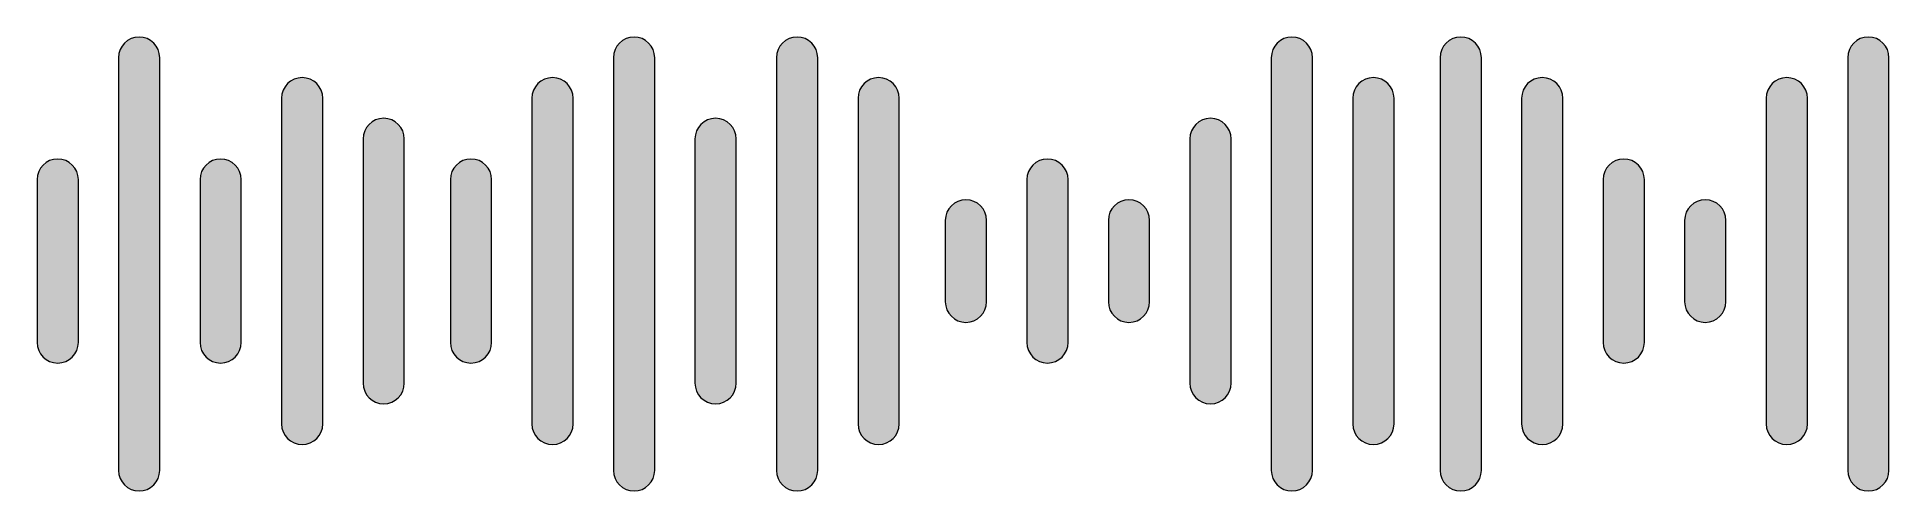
# Model space of a CAD drawing. Header units: millimetres. Extents: x 4 to 116, y -31 to -4.
import ezdxf

# ---------------------------------------------------------------- set-up
doc = ezdxf.new("R2010")
doc.units = ezdxf.units.MM
doc.header["$MEASUREMENT"] = 0
doc.layers.add('Layer 2', color=7, linetype='Continuous', lineweight=0)

msp = doc.modelspace()

# ---------------------------------------------------------------- hatches: boundary and pattern name
at = {"layer": 'Layer 2', "true_color": 0x000000, "transparency": 33554687}
h = msp.add_hatch(color=18, dxfattribs=at)
h.dxf.hatch_style = 2
edge = h.paths.add_edge_path()
edge.add_spline(control_points=[(10.05, -31.41), (9.36, -31.41), (8.8, -30.85), (8.8, -30.16), (8.8, -30.16), (8.8, -5.12), (8.8, -5.12), (8.8, -4.42), (9.36, -3.87), (10.05, -3.87), (10.74, -3.87), (11.3, -4.42), (11.3, -5.12), (11.3, -5.12), (11.3, -30.16), (11.3, -30.16), (11.3, -30.85), (10.74, -31.41), (10.05, -31.41)], knot_values=[0, 0, 0, 0, 1, 1, 1, 2, 2, 2, 3, 3, 3, 4, 4, 4, 5, 5, 5, 6, 6, 6, 6], degree=3, periodic=0)
h = msp.add_hatch(color=18, dxfattribs=at)
h.dxf.hatch_style = 2
edge = h.paths.add_edge_path()
edge.add_spline(control_points=[(40.04, -31.41), (39.35, -31.41), (38.79, -30.85), (38.79, -30.16), (38.79, -30.16), (38.79, -5.12), (38.79, -5.12), (38.79, -4.42), (39.35, -3.87), (40.04, -3.87), (40.73, -3.87), (41.29, -4.42), (41.29, -5.12), (41.29, -5.12), (41.29, -30.16), (41.29, -30.16), (41.29, -30.85), (40.73, -31.41), (40.04, -31.41)], knot_values=[0, 0, 0, 0, 1, 1, 1, 2, 2, 2, 3, 3, 3, 4, 4, 4, 5, 5, 5, 6, 6, 6, 6], degree=3, periodic=0)
h = msp.add_hatch(color=18, dxfattribs=at)
h.dxf.hatch_style = 2
edge = h.paths.add_edge_path()
edge.add_spline(control_points=[(49.92, -31.41), (49.23, -31.41), (48.67, -30.85), (48.67, -30.16), (48.67, -30.16), (48.67, -5.12), (48.67, -5.12), (48.67, -4.42), (49.23, -3.87), (49.92, -3.87), (50.61, -3.87), (51.17, -4.42), (51.17, -5.12), (51.17, -5.12), (51.17, -30.16), (51.17, -30.16), (51.17, -30.85), (50.61, -31.41), (49.92, -31.41)], knot_values=[0, 0, 0, 0, 1, 1, 1, 2, 2, 2, 3, 3, 3, 4, 4, 4, 5, 5, 5, 6, 6, 6, 6], degree=3, periodic=0)
h = msp.add_hatch(color=18, dxfattribs=at)
h.dxf.hatch_style = 2
edge = h.paths.add_edge_path()
edge.add_spline(control_points=[(79.9, -31.41), (79.21, -31.41), (78.65, -30.85), (78.65, -30.16), (78.65, -30.16), (78.65, -5.12), (78.65, -5.12), (78.65, -4.42), (79.21, -3.87), (79.9, -3.87), (80.59, -3.87), (81.15, -4.42), (81.15, -5.12), (81.15, -5.12), (81.15, -30.16), (81.15, -30.16), (81.15, -30.85), (80.59, -31.41), (79.9, -31.41)], knot_values=[0, 0, 0, 0, 1, 1, 1, 2, 2, 2, 3, 3, 3, 4, 4, 4, 5, 5, 5, 6, 6, 6, 6], degree=3, periodic=0)
h = msp.add_hatch(color=18, dxfattribs=at)
h.dxf.hatch_style = 2
edge = h.paths.add_edge_path()
edge.add_spline(control_points=[(90.13, -31.41), (89.44, -31.41), (88.88, -30.85), (88.88, -30.16), (88.88, -30.16), (88.88, -5.12), (88.88, -5.12), (88.88, -4.42), (89.44, -3.87), (90.13, -3.87), (90.83, -3.87), (91.38, -4.42), (91.38, -5.12), (91.38, -5.12), (91.38, -30.16), (91.38, -30.16), (91.38, -30.85), (90.83, -31.41), (90.13, -31.41)], knot_values=[0, 0, 0, 0, 1, 1, 1, 2, 2, 2, 3, 3, 3, 4, 4, 4, 5, 5, 5, 6, 6, 6, 6], degree=3, periodic=0)
h = msp.add_hatch(color=18, dxfattribs=at)
h.dxf.hatch_style = 2
edge = h.paths.add_edge_path()
edge.add_spline(control_points=[(114.83, -31.41), (114.14, -31.41), (113.58, -30.85), (113.58, -30.16), (113.58, -30.16), (113.58, -5.12), (113.58, -5.12), (113.58, -4.42), (114.14, -3.87), (114.83, -3.87), (115.52, -3.87), (116.08, -4.42), (116.08, -5.12), (116.08, -5.12), (116.08, -30.16), (116.08, -30.16), (116.08, -30.85), (115.52, -31.41), (114.83, -31.41)], knot_values=[0, 0, 0, 0, 1, 1, 1, 2, 2, 2, 3, 3, 3, 4, 4, 4, 5, 5, 5, 6, 6, 6, 6], degree=3, periodic=0)
h = msp.add_hatch(color=18, dxfattribs=at)
h.dxf.hatch_style = 2
edge = h.paths.add_edge_path()
edge.add_spline(control_points=[(19.93, -28.59), (19.24, -28.59), (18.68, -28.03), (18.68, -27.34), (18.68, -27.34), (18.68, -7.58), (18.68, -7.58), (18.68, -6.89), (19.24, -6.33), (19.93, -6.33), (20.62, -6.33), (21.18, -6.89), (21.18, -7.58), (21.18, -7.58), (21.18, -27.34), (21.18, -27.34), (21.18, -28.03), (20.62, -28.59), (19.93, -28.59)], knot_values=[0, 0, 0, 0, 1, 1, 1, 2, 2, 2, 3, 3, 3, 4, 4, 4, 5, 5, 5, 6, 6, 6, 6], degree=3, periodic=0)
h = msp.add_hatch(color=18, dxfattribs=at)
h.dxf.hatch_style = 2
edge = h.paths.add_edge_path()
edge.add_spline(control_points=[(35.1, -28.59), (34.41, -28.59), (33.85, -28.03), (33.85, -27.34), (33.85, -27.34), (33.85, -7.58), (33.85, -7.58), (33.85, -6.89), (34.41, -6.33), (35.1, -6.33), (35.79, -6.33), (36.35, -6.89), (36.35, -7.58), (36.35, -7.58), (36.35, -27.34), (36.35, -27.34), (36.35, -28.03), (35.79, -28.59), (35.1, -28.59)], knot_values=[0, 0, 0, 0, 1, 1, 1, 2, 2, 2, 3, 3, 3, 4, 4, 4, 5, 5, 5, 6, 6, 6, 6], degree=3, periodic=0)
h = msp.add_hatch(color=18, dxfattribs=at)
h.dxf.hatch_style = 2
edge = h.paths.add_edge_path()
edge.add_spline(control_points=[(54.86, -28.59), (54.17, -28.59), (53.61, -28.03), (53.61, -27.34), (53.61, -27.34), (53.61, -7.58), (53.61, -7.58), (53.61, -6.89), (54.17, -6.33), (54.86, -6.33), (55.55, -6.33), (56.11, -6.89), (56.11, -7.58), (56.11, -7.58), (56.11, -27.34), (56.11, -27.34), (56.11, -28.03), (55.55, -28.59), (54.86, -28.59)], knot_values=[0, 0, 0, 0, 1, 1, 1, 2, 2, 2, 3, 3, 3, 4, 4, 4, 5, 5, 5, 6, 6, 6, 6], degree=3, periodic=0)
h = msp.add_hatch(color=18, dxfattribs=at)
h.dxf.hatch_style = 2
edge = h.paths.add_edge_path()
edge.add_spline(control_points=[(84.84, -28.59), (84.15, -28.59), (83.59, -28.03), (83.59, -27.34), (83.59, -27.34), (83.59, -7.58), (83.59, -7.58), (83.59, -6.89), (84.15, -6.33), (84.84, -6.33), (85.53, -6.33), (86.09, -6.89), (86.09, -7.58), (86.09, -7.58), (86.09, -27.34), (86.09, -27.34), (86.09, -28.03), (85.53, -28.59), (84.84, -28.59)], knot_values=[0, 0, 0, 0, 1, 1, 1, 2, 2, 2, 3, 3, 3, 4, 4, 4, 5, 5, 5, 6, 6, 6, 6], degree=3, periodic=0)
h = msp.add_hatch(color=18, dxfattribs=at)
h.dxf.hatch_style = 2
edge = h.paths.add_edge_path()
edge.add_spline(control_points=[(95.07, -28.59), (94.38, -28.59), (93.82, -28.03), (93.82, -27.34), (93.82, -27.34), (93.82, -7.58), (93.82, -7.58), (93.82, -6.89), (94.38, -6.33), (95.07, -6.33), (95.76, -6.33), (96.32, -6.89), (96.32, -7.58), (96.32, -7.58), (96.32, -27.34), (96.32, -27.34), (96.32, -28.03), (95.76, -28.59), (95.07, -28.59)], knot_values=[0, 0, 0, 0, 1, 1, 1, 2, 2, 2, 3, 3, 3, 4, 4, 4, 5, 5, 5, 6, 6, 6, 6], degree=3, periodic=0)
h = msp.add_hatch(color=18, dxfattribs=at)
h.dxf.hatch_style = 2
edge = h.paths.add_edge_path()
edge.add_spline(control_points=[(109.89, -28.59), (109.2, -28.59), (108.64, -28.03), (108.64, -27.34), (108.64, -27.34), (108.64, -7.58), (108.64, -7.58), (108.64, -6.89), (109.2, -6.33), (109.89, -6.33), (110.58, -6.33), (111.14, -6.89), (111.14, -7.58), (111.14, -7.58), (111.14, -27.34), (111.14, -27.34), (111.14, -28.03), (110.58, -28.59), (109.89, -28.59)], knot_values=[0, 0, 0, 0, 1, 1, 1, 2, 2, 2, 3, 3, 3, 4, 4, 4, 5, 5, 5, 6, 6, 6, 6], degree=3, periodic=0)
h = msp.add_hatch(color=18, dxfattribs=at)
h.dxf.hatch_style = 2
edge = h.paths.add_edge_path()
edge.add_spline(control_points=[(24.87, -26.12), (24.18, -26.12), (23.62, -25.56), (23.62, -24.87), (23.62, -24.87), (23.62, -10.05), (23.62, -10.05), (23.62, -9.36), (24.18, -8.8), (24.87, -8.8), (25.56, -8.8), (26.12, -9.36), (26.12, -10.05), (26.12, -10.05), (26.12, -24.87), (26.12, -24.87), (26.12, -25.56), (25.56, -26.12), (24.87, -26.12)], knot_values=[0, 0, 0, 0, 1, 1, 1, 2, 2, 2, 3, 3, 3, 4, 4, 4, 5, 5, 5, 6, 6, 6, 6], degree=3, periodic=0)
h = msp.add_hatch(color=18, dxfattribs=at)
h.dxf.hatch_style = 2
edge = h.paths.add_edge_path()
edge.add_spline(control_points=[(44.98, -26.12), (44.29, -26.12), (43.73, -25.56), (43.73, -24.87), (43.73, -24.87), (43.73, -10.05), (43.73, -10.05), (43.73, -9.36), (44.29, -8.8), (44.98, -8.8), (45.67, -8.8), (46.23, -9.36), (46.23, -10.05), (46.23, -10.05), (46.23, -24.87), (46.23, -24.87), (46.23, -25.56), (45.67, -26.12), (44.98, -26.12)], knot_values=[0, 0, 0, 0, 1, 1, 1, 2, 2, 2, 3, 3, 3, 4, 4, 4, 5, 5, 5, 6, 6, 6, 6], degree=3, periodic=0)
h = msp.add_hatch(color=18, dxfattribs=at)
h.dxf.hatch_style = 2
edge = h.paths.add_edge_path()
edge.add_spline(control_points=[(74.97, -26.12), (74.27, -26.12), (73.72, -25.56), (73.72, -24.87), (73.72, -24.87), (73.72, -10.05), (73.72, -10.05), (73.72, -9.36), (74.27, -8.8), (74.97, -8.8), (75.66, -8.8), (76.22, -9.36), (76.22, -10.05), (76.22, -10.05), (76.22, -24.87), (76.22, -24.87), (76.22, -25.56), (75.66, -26.12), (74.97, -26.12)], knot_values=[0, 0, 0, 0, 1, 1, 1, 2, 2, 2, 3, 3, 3, 4, 4, 4, 5, 5, 5, 6, 6, 6, 6], degree=3, periodic=0)
h = msp.add_hatch(color=18, dxfattribs=at)
h.dxf.hatch_style = 2
edge = h.paths.add_edge_path()
edge.add_spline(control_points=[(5.12, -23.65), (4.42, -23.65), (3.87, -23.09), (3.87, -22.4), (3.87, -22.4), (3.87, -12.52), (3.87, -12.52), (3.87, -11.83), (4.42, -11.27), (5.12, -11.27), (5.81, -11.27), (6.37, -11.83), (6.37, -12.52), (6.37, -12.52), (6.37, -22.4), (6.37, -22.4), (6.37, -23.09), (5.81, -23.65), (5.12, -23.65)], knot_values=[0, 0, 0, 0, 1, 1, 1, 2, 2, 2, 3, 3, 3, 4, 4, 4, 5, 5, 5, 6, 6, 6, 6], degree=3, periodic=0)
h = msp.add_hatch(color=18, dxfattribs=at)
h.dxf.hatch_style = 2
edge = h.paths.add_edge_path()
edge.add_spline(control_points=[(14.99, -23.65), (14.3, -23.65), (13.74, -23.09), (13.74, -22.4), (13.74, -22.4), (13.74, -12.52), (13.74, -12.52), (13.74, -11.83), (14.3, -11.27), (14.99, -11.27), (15.68, -11.27), (16.24, -11.83), (16.24, -12.52), (16.24, -12.52), (16.24, -22.4), (16.24, -22.4), (16.24, -23.09), (15.68, -23.65), (14.99, -23.65)], knot_values=[0, 0, 0, 0, 1, 1, 1, 2, 2, 2, 3, 3, 3, 4, 4, 4, 5, 5, 5, 6, 6, 6, 6], degree=3, periodic=0)
h = msp.add_hatch(color=18, dxfattribs=at)
h.dxf.hatch_style = 2
edge = h.paths.add_edge_path()
edge.add_spline(control_points=[(30.16, -23.65), (29.47, -23.65), (28.91, -23.09), (28.91, -22.4), (28.91, -22.4), (28.91, -12.52), (28.91, -12.52), (28.91, -11.83), (29.47, -11.27), (30.16, -11.27), (30.85, -11.27), (31.41, -11.83), (31.41, -12.52), (31.41, -12.52), (31.41, -22.4), (31.41, -22.4), (31.41, -23.09), (30.85, -23.65), (30.16, -23.65)], knot_values=[0, 0, 0, 0, 1, 1, 1, 2, 2, 2, 3, 3, 3, 4, 4, 4, 5, 5, 5, 6, 6, 6, 6], degree=3, periodic=0)
h = msp.add_hatch(color=18, dxfattribs=at)
h.dxf.hatch_style = 2
edge = h.paths.add_edge_path()
edge.add_spline(control_points=[(65.09, -23.65), (64.4, -23.65), (63.84, -23.09), (63.84, -22.4), (63.84, -22.4), (63.84, -12.52), (63.84, -12.52), (63.84, -11.83), (64.4, -11.27), (65.09, -11.27), (65.78, -11.27), (66.34, -11.83), (66.34, -12.52), (66.34, -12.52), (66.34, -22.4), (66.34, -22.4), (66.34, -23.09), (65.78, -23.65), (65.09, -23.65)], knot_values=[0, 0, 0, 0, 1, 1, 1, 2, 2, 2, 3, 3, 3, 4, 4, 4, 5, 5, 5, 6, 6, 6, 6], degree=3, periodic=0)
h = msp.add_hatch(color=18, dxfattribs=at)
h.dxf.hatch_style = 2
edge = h.paths.add_edge_path()
edge.add_spline(control_points=[(100.01, -23.65), (99.32, -23.65), (98.76, -23.09), (98.76, -22.4), (98.76, -22.4), (98.76, -12.52), (98.76, -12.52), (98.76, -11.83), (99.32, -11.27), (100.01, -11.27), (100.7, -11.27), (101.26, -11.83), (101.26, -12.52), (101.26, -12.52), (101.26, -22.4), (101.26, -22.4), (101.26, -23.09), (100.7, -23.65), (100.01, -23.65)], knot_values=[0, 0, 0, 0, 1, 1, 1, 2, 2, 2, 3, 3, 3, 4, 4, 4, 5, 5, 5, 6, 6, 6, 6], degree=3, periodic=0)
h = msp.add_hatch(color=18, dxfattribs=at)
h.dxf.hatch_style = 2
edge = h.paths.add_edge_path()
edge.add_spline(control_points=[(60.15, -21.18), (59.46, -21.18), (58.9, -20.62), (58.9, -19.93), (58.9, -19.93), (58.9, -14.99), (58.9, -14.99), (58.9, -14.3), (59.46, -13.74), (60.15, -13.74), (60.84, -13.74), (61.4, -14.3), (61.4, -14.99), (61.4, -14.99), (61.4, -19.93), (61.4, -19.93), (61.4, -20.62), (60.84, -21.18), (60.15, -21.18)], knot_values=[0, 0, 0, 0, 1, 1, 1, 2, 2, 2, 3, 3, 3, 4, 4, 4, 5, 5, 5, 6, 6, 6, 6], degree=3, periodic=0)
h = msp.add_hatch(color=18, dxfattribs=at)
h.dxf.hatch_style = 2
edge = h.paths.add_edge_path()
edge.add_spline(control_points=[(70.03, -21.18), (69.34, -21.18), (68.78, -20.62), (68.78, -19.93), (68.78, -19.93), (68.78, -14.99), (68.78, -14.99), (68.78, -14.3), (69.34, -13.74), (70.03, -13.74), (70.72, -13.74), (71.28, -14.3), (71.28, -14.99), (71.28, -14.99), (71.28, -19.93), (71.28, -19.93), (71.28, -20.62), (70.72, -21.18), (70.03, -21.18)], knot_values=[0, 0, 0, 0, 1, 1, 1, 2, 2, 2, 3, 3, 3, 4, 4, 4, 5, 5, 5, 6, 6, 6, 6], degree=3, periodic=0)
h = msp.add_hatch(color=18, dxfattribs=at)
h.dxf.hatch_style = 2
edge = h.paths.add_edge_path()
edge.add_spline(control_points=[(104.95, -21.18), (104.26, -21.18), (103.7, -20.62), (103.7, -19.93), (103.7, -19.93), (103.7, -14.99), (103.7, -14.99), (103.7, -14.3), (104.26, -13.74), (104.95, -13.74), (105.64, -13.74), (106.2, -14.3), (106.2, -14.99), (106.2, -14.99), (106.2, -19.93), (106.2, -19.93), (106.2, -20.62), (105.64, -21.18), (104.95, -21.18)], knot_values=[0, 0, 0, 0, 1, 1, 1, 2, 2, 2, 3, 3, 3, 4, 4, 4, 5, 5, 5, 6, 6, 6, 6], degree=3, periodic=0)

# ---------------------------------------------------------------- linework, layer by layer
at = {"layer": 'Layer 2'}
for points in [[(10.05, -31.41), (9.36, -31.41), (8.8, -30.85), (8.8, -30.16), (8.8, -30.16), (8.8, -5.12), (8.8, -5.12), (8.8, -4.42), (9.36, -3.87), (10.05, -3.87), (10.74, -3.87), (11.3, -4.42), (11.3, -5.12), (11.3, -5.12), (11.3, -30.16), (11.3, -30.16), (11.3, -30.85), (10.74, -31.41), (10.05, -31.41)], [(40.04, -31.41), (39.35, -31.41), (38.79, -30.85), (38.79, -30.16), (38.79, -30.16), (38.79, -5.12), (38.79, -5.12), (38.79, -4.42), (39.35, -3.87), (40.04, -3.87), (40.73, -3.87), (41.29, -4.42), (41.29, -5.12), (41.29, -5.12), (41.29, -30.16), (41.29, -30.16), (41.29, -30.85), (40.73, -31.41), (40.04, -31.41)], [(49.92, -31.41), (49.23, -31.41), (48.67, -30.85), (48.67, -30.16), (48.67, -30.16), (48.67, -5.12), (48.67, -5.12), (48.67, -4.42), (49.23, -3.87), (49.92, -3.87), (50.61, -3.87), (51.17, -4.42), (51.17, -5.12), (51.17, -5.12), (51.17, -30.16), (51.17, -30.16), (51.17, -30.85), (50.61, -31.41), (49.92, -31.41)], [(79.9, -31.41), (79.21, -31.41), (78.65, -30.85), (78.65, -30.16), (78.65, -30.16), (78.65, -5.12), (78.65, -5.12), (78.65, -4.42), (79.21, -3.87), (79.9, -3.87), (80.59, -3.87), (81.15, -4.42), (81.15, -5.12), (81.15, -5.12), (81.15, -30.16), (81.15, -30.16), (81.15, -30.85), (80.59, -31.41), (79.9, -31.41)], [(90.13, -31.41), (89.44, -31.41), (88.88, -30.85), (88.88, -30.16), (88.88, -30.16), (88.88, -5.12), (88.88, -5.12), (88.88, -4.42), (89.44, -3.87), (90.13, -3.87), (90.83, -3.87), (91.38, -4.42), (91.38, -5.12), (91.38, -5.12), (91.38, -30.16), (91.38, -30.16), (91.38, -30.85), (90.83, -31.41), (90.13, -31.41)], [(114.83, -31.41), (114.14, -31.41), (113.58, -30.85), (113.58, -30.16), (113.58, -30.16), (113.58, -5.12), (113.58, -5.12), (113.58, -4.42), (114.14, -3.87), (114.83, -3.87), (115.52, -3.87), (116.08, -4.42), (116.08, -5.12), (116.08, -5.12), (116.08, -30.16), (116.08, -30.16), (116.08, -30.85), (115.52, -31.41), (114.83, -31.41)], [(19.93, -28.59), (19.24, -28.59), (18.68, -28.03), (18.68, -27.34), (18.68, -27.34), (18.68, -7.58), (18.68, -7.58), (18.68, -6.89), (19.24, -6.33), (19.93, -6.33), (20.62, -6.33), (21.18, -6.89), (21.18, -7.58), (21.18, -7.58), (21.18, -27.34), (21.18, -27.34), (21.18, -28.03), (20.62, -28.59), (19.93, -28.59)], [(35.1, -28.59), (34.41, -28.59), (33.85, -28.03), (33.85, -27.34), (33.85, -27.34), (33.85, -7.58), (33.85, -7.58), (33.85, -6.89), (34.41, -6.33), (35.1, -6.33), (35.79, -6.33), (36.35, -6.89), (36.35, -7.58), (36.35, -7.58), (36.35, -27.34), (36.35, -27.34), (36.35, -28.03), (35.79, -28.59), (35.1, -28.59)], [(54.86, -28.59), (54.17, -28.59), (53.61, -28.03), (53.61, -27.34), (53.61, -27.34), (53.61, -7.58), (53.61, -7.58), (53.61, -6.89), (54.17, -6.33), (54.86, -6.33), (55.55, -6.33), (56.11, -6.89), (56.11, -7.58), (56.11, -7.58), (56.11, -27.34), (56.11, -27.34), (56.11, -28.03), (55.55, -28.59), (54.86, -28.59)], [(84.84, -28.59), (84.15, -28.59), (83.59, -28.03), (83.59, -27.34), (83.59, -27.34), (83.59, -7.58), (83.59, -7.58), (83.59, -6.89), (84.15, -6.33), (84.84, -6.33), (85.53, -6.33), (86.09, -6.89), (86.09, -7.58), (86.09, -7.58), (86.09, -27.34), (86.09, -27.34), (86.09, -28.03), (85.53, -28.59), (84.84, -28.59)], [(95.07, -28.59), (94.38, -28.59), (93.82, -28.03), (93.82, -27.34), (93.82, -27.34), (93.82, -7.58), (93.82, -7.58), (93.82, -6.89), (94.38, -6.33), (95.07, -6.33), (95.76, -6.33), (96.32, -6.89), (96.32, -7.58), (96.32, -7.58), (96.32, -27.34), (96.32, -27.34), (96.32, -28.03), (95.76, -28.59), (95.07, -28.59)], [(109.89, -28.59), (109.2, -28.59), (108.64, -28.03), (108.64, -27.34), (108.64, -27.34), (108.64, -7.58), (108.64, -7.58), (108.64, -6.89), (109.2, -6.33), (109.89, -6.33), (110.58, -6.33), (111.14, -6.89), (111.14, -7.58), (111.14, -7.58), (111.14, -27.34), (111.14, -27.34), (111.14, -28.03), (110.58, -28.59), (109.89, -28.59)], [(24.87, -26.12), (24.18, -26.12), (23.62, -25.56), (23.62, -24.87), (23.62, -24.87), (23.62, -10.05), (23.62, -10.05), (23.62, -9.36), (24.18, -8.8), (24.87, -8.8), (25.56, -8.8), (26.12, -9.36), (26.12, -10.05), (26.12, -10.05), (26.12, -24.87), (26.12, -24.87), (26.12, -25.56), (25.56, -26.12), (24.87, -26.12)], [(44.98, -26.12), (44.29, -26.12), (43.73, -25.56), (43.73, -24.87), (43.73, -24.87), (43.73, -10.05), (43.73, -10.05), (43.73, -9.36), (44.29, -8.8), (44.98, -8.8), (45.67, -8.8), (46.23, -9.36), (46.23, -10.05), (46.23, -10.05), (46.23, -24.87), (46.23, -24.87), (46.23, -25.56), (45.67, -26.12), (44.98, -26.12)], [(74.97, -26.12), (74.27, -26.12), (73.72, -25.56), (73.72, -24.87), (73.72, -24.87), (73.72, -10.05), (73.72, -10.05), (73.72, -9.36), (74.27, -8.8), (74.97, -8.8), (75.66, -8.8), (76.22, -9.36), (76.22, -10.05), (76.22, -10.05), (76.22, -24.87), (76.22, -24.87), (76.22, -25.56), (75.66, -26.12), (74.97, -26.12)], [(5.12, -23.65), (4.42, -23.65), (3.87, -23.09), (3.87, -22.4), (3.87, -22.4), (3.87, -12.52), (3.87, -12.52), (3.87, -11.83), (4.42, -11.27), (5.12, -11.27), (5.81, -11.27), (6.37, -11.83), (6.37, -12.52), (6.37, -12.52), (6.37, -22.4), (6.37, -22.4), (6.37, -23.09), (5.81, -23.65), (5.12, -23.65)], [(14.99, -23.65), (14.3, -23.65), (13.74, -23.09), (13.74, -22.4), (13.74, -22.4), (13.74, -12.52), (13.74, -12.52), (13.74, -11.83), (14.3, -11.27), (14.99, -11.27), (15.68, -11.27), (16.24, -11.83), (16.24, -12.52), (16.24, -12.52), (16.24, -22.4), (16.24, -22.4), (16.24, -23.09), (15.68, -23.65), (14.99, -23.65)], [(30.16, -23.65), (29.47, -23.65), (28.91, -23.09), (28.91, -22.4), (28.91, -22.4), (28.91, -12.52), (28.91, -12.52), (28.91, -11.83), (29.47, -11.27), (30.16, -11.27), (30.85, -11.27), (31.41, -11.83), (31.41, -12.52), (31.41, -12.52), (31.41, -22.4), (31.41, -22.4), (31.41, -23.09), (30.85, -23.65), (30.16, -23.65)], [(65.09, -23.65), (64.4, -23.65), (63.84, -23.09), (63.84, -22.4), (63.84, -22.4), (63.84, -12.52), (63.84, -12.52), (63.84, -11.83), (64.4, -11.27), (65.09, -11.27), (65.78, -11.27), (66.34, -11.83), (66.34, -12.52), (66.34, -12.52), (66.34, -22.4), (66.34, -22.4), (66.34, -23.09), (65.78, -23.65), (65.09, -23.65)], [(100.01, -23.65), (99.32, -23.65), (98.76, -23.09), (98.76, -22.4), (98.76, -22.4), (98.76, -12.52), (98.76, -12.52), (98.76, -11.83), (99.32, -11.27), (100.01, -11.27), (100.7, -11.27), (101.26, -11.83), (101.26, -12.52), (101.26, -12.52), (101.26, -22.4), (101.26, -22.4), (101.26, -23.09), (100.7, -23.65), (100.01, -23.65)], [(60.15, -21.18), (59.46, -21.18), (58.9, -20.62), (58.9, -19.93), (58.9, -19.93), (58.9, -14.99), (58.9, -14.99), (58.9, -14.3), (59.46, -13.74), (60.15, -13.74), (60.84, -13.74), (61.4, -14.3), (61.4, -14.99), (61.4, -14.99), (61.4, -19.93), (61.4, -19.93), (61.4, -20.62), (60.84, -21.18), (60.15, -21.18)], [(70.03, -21.18), (69.34, -21.18), (68.78, -20.62), (68.78, -19.93), (68.78, -19.93), (68.78, -14.99), (68.78, -14.99), (68.78, -14.3), (69.34, -13.74), (70.03, -13.74), (70.72, -13.74), (71.28, -14.3), (71.28, -14.99), (71.28, -14.99), (71.28, -19.93), (71.28, -19.93), (71.28, -20.62), (70.72, -21.18), (70.03, -21.18)], [(104.95, -21.18), (104.26, -21.18), (103.7, -20.62), (103.7, -19.93), (103.7, -19.93), (103.7, -14.99), (103.7, -14.99), (103.7, -14.3), (104.26, -13.74), (104.95, -13.74), (105.64, -13.74), (106.2, -14.3), (106.2, -14.99), (106.2, -14.99), (106.2, -19.93), (106.2, -19.93), (106.2, -20.62), (105.64, -21.18), (104.95, -21.18)]]:
    msp.add_open_spline(points, degree=3, knots=[0, 0, 0, 0, 1, 1, 1, 2, 2, 2, 3, 3, 3, 4, 4, 4, 5, 5, 5, 6, 6, 6, 6], dxfattribs=at)

doc.saveas('drawing.dxf')
